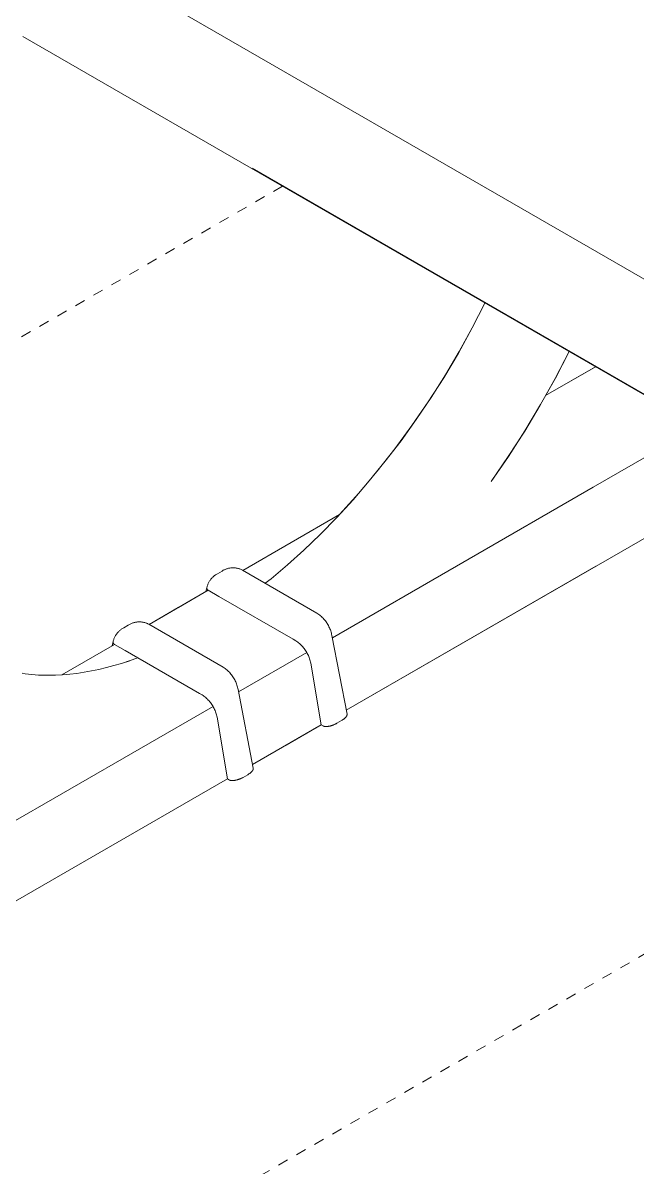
# Model space of a CAD drawing. Header units: inches. Extents: x -4 to 147, y -1 to 99.
# Drawn here: x 103.4 to 109.31, y 42.56 to 53.58 of the extents above; entities that cross this region are included whole.
import ezdxf

# ---------------------------------------------------------------- set-up
doc = ezdxf.new("R2010")
doc.units = ezdxf.units.IN
doc.linetypes.add('HIDDEN', pattern=[1.905, 1.27, -0.635])
doc.layers.add('ZANO_R', color=7, linetype='Continuous', lineweight=0)
doc.layers.add('ZANO_R_przerywana', color=250, linetype='HIDDEN', lineweight=0)

msp = doc.modelspace()

# ---------------------------------------------------------------- linework, layer by layer
at = {"layer": 'ZANO_R'}
for p, q in [((136.35424, 35.53518), (97.18881, 58.14736)), ((129.80608, 38.20019), (103.4013, 53.445)), ((111.99032, 48.49453), (105.60944, 52.17853)), ((107.72493, 50.63855), (107.84742, 50.87803)), ((107.72524, 50.63824), (107.85064, 50.88458)), ((107.59186, 50.39613), (107.72524, 50.63824)), ((107.59953, 50.41076), (107.72493, 50.63855)), ((107.45065, 50.15851), (107.59186, 50.39613)), ((107.46767, 50.1873), (107.59953, 50.41076)), ((108.65748, 50.41035), (108.52287, 50.15112)), ((108.66073, 50.41687), (108.52564, 50.15625)), ((108.43204, 49.9864), (108.91918, 50.26765)), ((108.43204, 49.9864), (108.91191, 50.26345)), ((107.30175, 49.92562), (107.45065, 50.15851)), ((107.33002, 49.96911), (107.46767, 50.1873)), ((108.52287, 50.15112), (108.38046, 49.89609)), ((108.52564, 50.15625), (108.38265, 49.89988)), ((107.14533, 49.69773), (107.30175, 49.92562)), ((107.18723, 49.75703), (107.33002, 49.96911)), ((108.38046, 49.89609), (108.23037, 49.64551)), ((108.38265, 49.89988), (108.2319, 49.64799)), ((106.98154, 49.47506), (107.14533, 49.69773)), ((107.04001, 49.55184), (107.18723, 49.75703)), ((108.88994, 49.10524), (109.91123, 49.69489)), ((108.23037, 49.64551), (108.07274, 49.3996)), ((108.2319, 49.64799), (108.07354, 49.40081)), ((106.81057, 49.25787), (106.98154, 49.47506)), ((106.88907, 49.35423), (107.04001, 49.55184)), ((108.07354, 49.40081), (107.90771, 49.15859)), ((108.07274, 49.3996), (107.90771, 49.15859)), ((106.51369, 46.95637), (110.57682, 49.30221)), ((106.63259, 49.04637), (106.81057, 49.25787)), ((106.73513, 49.16483), (106.88907, 49.35423)), ((106.57898, 48.98418), (106.73513, 49.16483)), ((106.37912, 47.65562), (108.88994, 49.10524)), ((106.4478, 48.8408), (106.63259, 49.04637)), ((106.4213, 48.81271), (106.57898, 48.98418)), ((105.51845, 48.30423), (106.4478, 48.8408)), ((105.51845, 48.30423), (106.4478, 48.8408)), ((106.26282, 48.65076), (106.4213, 48.81271)), ((106.10421, 48.49858), (106.26282, 48.65076)), ((105.94614, 48.35633), (106.10421, 48.49858)), ((105.25041, 48.2575), (105.25613, 48.26148)), ((105.25041, 48.2575), (105.25613, 48.26148)), ((105.25613, 48.26148), (105.26197, 48.26526)), ((105.25613, 48.26148), (105.26197, 48.26526)), ((105.26197, 48.26526), (105.26795, 48.26884)), ((105.26197, 48.26526), (105.26795, 48.26884)), ((105.26795, 48.26884), (105.27404, 48.27221)), ((105.26795, 48.26884), (105.27404, 48.27221)), ((105.27404, 48.27221), (105.31805, 48.29762)), ((105.27404, 48.27221), (105.31805, 48.29762)), ((105.31805, 48.29762), (105.32386, 48.3012)), ((105.31805, 48.29762), (105.32386, 48.3012)), ((105.32386, 48.3012), (105.32978, 48.30458)), ((105.32386, 48.3012), (105.32978, 48.30458)), ((105.32978, 48.30458), (105.33583, 48.30775)), ((105.32978, 48.30458), (105.33583, 48.30775)), ((105.33583, 48.30775), (105.34198, 48.31071)), ((105.33583, 48.30775), (105.34198, 48.31071)), ((105.34198, 48.31071), (105.34822, 48.31345)), ((105.34198, 48.31071), (105.34822, 48.31345)), ((105.34822, 48.31345), (105.35456, 48.31598)), ((105.34822, 48.31345), (105.35456, 48.31598)), ((105.35456, 48.31598), (105.36099, 48.31828)), ((105.35456, 48.31598), (105.36099, 48.31828)), ((105.36099, 48.31828), (105.36749, 48.32036)), ((105.36099, 48.31828), (105.36749, 48.32036)), ((105.36749, 48.32036), (105.37406, 48.32221)), ((105.36749, 48.32036), (105.37406, 48.32221)), ((105.37406, 48.32221), (105.38069, 48.32383)), ((105.37406, 48.32221), (105.38069, 48.32383)), ((105.38069, 48.32383), (105.38737, 48.32522)), ((105.38069, 48.32383), (105.38737, 48.32522)), ((105.38737, 48.32522), (105.39409, 48.32637)), ((105.38737, 48.32522), (105.39409, 48.32637)), ((105.39409, 48.32637), (105.40085, 48.3273)), ((105.39409, 48.32637), (105.40085, 48.3273)), ((105.40085, 48.3273), (105.40764, 48.32798)), ((105.40085, 48.3273), (105.40764, 48.32798)), ((105.40764, 48.32798), (105.41445, 48.32843)), ((105.40764, 48.32798), (105.41445, 48.32843)), ((105.41445, 48.32843), (105.42127, 48.32865)), ((105.41445, 48.32843), (105.42127, 48.32865)), ((105.42127, 48.32865), (105.4281, 48.32862)), ((105.42127, 48.32865), (105.4281, 48.32862)), ((105.4281, 48.32862), (105.43492, 48.32836)), ((105.4281, 48.32862), (105.43492, 48.32836)), ((105.43492, 48.32836), (105.44172, 48.32786)), ((105.43492, 48.32836), (105.44172, 48.32786)), ((105.44172, 48.32786), (105.44851, 48.32713)), ((105.44172, 48.32786), (105.44851, 48.32713)), ((105.44851, 48.32713), (105.45526, 48.32616)), ((105.44851, 48.32713), (105.45526, 48.32616)), ((105.45526, 48.32616), (105.46198, 48.32495)), ((105.45526, 48.32616), (105.46198, 48.32495)), ((105.46198, 48.32495), (105.46865, 48.32351)), ((105.46198, 48.32495), (105.46865, 48.32351)), ((105.46865, 48.32351), (105.47527, 48.32185)), ((105.46865, 48.32351), (105.47527, 48.32185)), ((105.47527, 48.32185), (105.48182, 48.31995)), ((105.47527, 48.32185), (105.48182, 48.31995)), ((105.48182, 48.31995), (105.48831, 48.31782)), ((105.48182, 48.31995), (105.48831, 48.31782)), ((105.48831, 48.31782), (105.49472, 48.31548)), ((105.48831, 48.31782), (105.49472, 48.31548)), ((105.49472, 48.31548), (105.50104, 48.31291)), ((105.49472, 48.31548), (105.50104, 48.31291)), ((105.50104, 48.31291), (105.50727, 48.31012)), ((105.50104, 48.31291), (105.50727, 48.31012)), ((105.50727, 48.31012), (105.51339, 48.30712)), ((105.50727, 48.31012), (105.51339, 48.30712)), ((105.51455, 48.30648), (106.23012, 47.89335)), ((105.51455, 48.30648), (106.23059, 47.89308)), ((105.78926, 48.22412), (105.94614, 48.35633)), ((106.51369, 46.95637), (108.91587, 48.34326)), ((105.17326, 48.14486), (105.17514, 48.15156)), ((105.17326, 48.14486), (105.17514, 48.15156)), ((105.17514, 48.15156), (105.17725, 48.1582)), ((105.17514, 48.15156), (105.17725, 48.1582)), ((105.17725, 48.1582), (105.17958, 48.16476)), ((105.17725, 48.1582), (105.17958, 48.16476)), ((105.17958, 48.16476), (105.18214, 48.17123)), ((105.17958, 48.16476), (105.18214, 48.17123)), ((105.18214, 48.17123), (105.18493, 48.17762)), ((105.18214, 48.17123), (105.18493, 48.17762)), ((105.18493, 48.17762), (105.18793, 48.1839)), ((105.18493, 48.17762), (105.18793, 48.1839)), ((105.18793, 48.1839), (105.19114, 48.19008)), ((105.18793, 48.1839), (105.19114, 48.19008)), ((105.19114, 48.19008), (105.19457, 48.19614)), ((105.19114, 48.19008), (105.19457, 48.19614)), ((105.19457, 48.19614), (105.1982, 48.20208)), ((105.19457, 48.19614), (105.1982, 48.20208)), ((105.1982, 48.20208), (105.20204, 48.20789)), ((105.1982, 48.20208), (105.20204, 48.20789)), ((105.20204, 48.20789), (105.20607, 48.21357)), ((105.20204, 48.20789), (105.20607, 48.21357)), ((105.20607, 48.21357), (105.2103, 48.2191)), ((105.20607, 48.21357), (105.2103, 48.2191)), ((105.2103, 48.2191), (105.21471, 48.22449)), ((105.2103, 48.2191), (105.21471, 48.22449)), ((105.21471, 48.22449), (105.21931, 48.22972)), ((105.21471, 48.22449), (105.21931, 48.22972)), ((105.21931, 48.22972), (105.22408, 48.23478)), ((105.21931, 48.22972), (105.22408, 48.23478)), ((105.22408, 48.23478), (105.22903, 48.23969)), ((105.22408, 48.23478), (105.22903, 48.23969)), ((105.22903, 48.23969), (105.23414, 48.24441)), ((105.22903, 48.23969), (105.23414, 48.24441)), ((105.23414, 48.24441), (105.23941, 48.24896)), ((105.23414, 48.24441), (105.23941, 48.24896)), ((105.23941, 48.24896), (105.24484, 48.25333)), ((105.23941, 48.24896), (105.24484, 48.25333)), ((105.24484, 48.25333), (105.25041, 48.2575)), ((105.24484, 48.25333), (105.25041, 48.2575)), ((105.73411, 48.17972), (105.78926, 48.22412)), ((104.61632, 47.78339), (105.18543, 48.11197)), ((104.89827, 47.94617), (105.18543, 48.11197)), ((104.89827, 47.94617), (105.18543, 48.11197)), ((105.16172, 48.09828), (105.17184, 48.13918)), ((105.16172, 48.09828), (105.17184, 48.13918)), ((105.17113, 48.13411), (105.17111, 48.13331)), ((105.17113, 48.13411), (105.17111, 48.13331)), ((105.17111, 48.13331), (105.17113, 48.13251)), ((105.17111, 48.13331), (105.17113, 48.13251)), ((105.17117, 48.13492), (105.17113, 48.13411)), ((105.17117, 48.13492), (105.17113, 48.13411)), ((105.17113, 48.13251), (105.17117, 48.13171)), ((105.17113, 48.13251), (105.17117, 48.13171)), ((105.17124, 48.13571), (105.17117, 48.13492)), ((105.17124, 48.13571), (105.17117, 48.13492)), ((105.17117, 48.13171), (105.17124, 48.13091)), ((105.17117, 48.13171), (105.17124, 48.13091)), ((105.17133, 48.13651), (105.17124, 48.13571)), ((105.17133, 48.13651), (105.17124, 48.13571)), ((105.17124, 48.13091), (105.17133, 48.13012)), ((105.17124, 48.13091), (105.17133, 48.13012)), ((105.17146, 48.1373), (105.17133, 48.13651)), ((105.17146, 48.1373), (105.17133, 48.13651)), ((105.17133, 48.13012), (105.17146, 48.12932)), ((105.17133, 48.13012), (105.17146, 48.12932)), ((105.17161, 48.13809), (105.17146, 48.1373)), ((105.17161, 48.13809), (105.17146, 48.1373)), ((105.17146, 48.12932), (105.17161, 48.12854)), ((105.17146, 48.12932), (105.17161, 48.12854)), ((105.17161, 48.13809), (105.17326, 48.14486)), ((105.17161, 48.13809), (105.17326, 48.14486)), ((105.17161, 48.12854), (105.17179, 48.12776)), ((105.17161, 48.12854), (105.17179, 48.12776)), ((105.17185, 48.13918), (105.1717, 48.13852)), ((105.17179, 48.12776), (105.172, 48.12698)), ((105.17179, 48.12776), (105.172, 48.12698)), ((105.172, 48.12698), (105.17223, 48.12621)), ((105.172, 48.12698), (105.17223, 48.12621)), ((105.17223, 48.12621), (105.17249, 48.12545)), ((105.17223, 48.12621), (105.17249, 48.12545)), ((105.17249, 48.12545), (105.17278, 48.12471)), ((105.17249, 48.12545), (105.17278, 48.12471)), ((105.17278, 48.12471), (105.17309, 48.12397)), ((105.17278, 48.12471), (105.17309, 48.12397)), ((105.17309, 48.12397), (105.17343, 48.12324)), ((105.17309, 48.12397), (105.17343, 48.12324)), ((105.17343, 48.12324), (105.17379, 48.12252)), ((105.17343, 48.12324), (105.17379, 48.12252)), ((105.17379, 48.12252), (105.17418, 48.12182)), ((105.17379, 48.12252), (105.17418, 48.12182)), ((105.17418, 48.12182), (105.17459, 48.12113)), ((105.17418, 48.12182), (105.17459, 48.12113)), ((105.17459, 48.12113), (105.17502, 48.12046)), ((105.17459, 48.12113), (105.17502, 48.12046)), ((105.17502, 48.12046), (105.17548, 48.1198)), ((105.17502, 48.12046), (105.17548, 48.1198)), ((105.17548, 48.1198), (105.17596, 48.11916)), ((105.17548, 48.1198), (105.17596, 48.11916)), ((105.17596, 48.11916), (105.17646, 48.11854)), ((105.17596, 48.11916), (105.17646, 48.11854)), ((105.17646, 48.11854), (105.17699, 48.11793)), ((105.17646, 48.11854), (105.17699, 48.11793)), ((105.17699, 48.11793), (105.17753, 48.11734)), ((105.17699, 48.11793), (105.17753, 48.11734)), ((105.17753, 48.11734), (105.1781, 48.11677)), ((105.17753, 48.11734), (105.1781, 48.11677)), ((105.1781, 48.11677), (105.17868, 48.11622)), ((105.1781, 48.11677), (105.17868, 48.11622)), ((105.17868, 48.11622), (105.17928, 48.11569)), ((105.17868, 48.11622), (105.17928, 48.11569)), ((105.17928, 48.11569), (105.17991, 48.11519)), ((105.17928, 48.11569), (105.17991, 48.11519)), ((105.17991, 48.11519), (105.18054, 48.1147)), ((105.17991, 48.11519), (105.18054, 48.1147)), ((105.18054, 48.1147), (105.1812, 48.11424)), ((105.18054, 48.1147), (105.1812, 48.11424)), ((105.1812, 48.11424), (105.18187, 48.1138)), ((105.1812, 48.11424), (105.18187, 48.1138)), ((105.18187, 48.1138), (105.18256, 48.11338)), ((105.18187, 48.1138), (105.18256, 48.11338)), ((105.18256, 48.11338), (105.18325, 48.11299)), ((105.18256, 48.11338), (105.18325, 48.11299)), ((105.18325, 48.11299), (105.18397, 48.11262)), ((105.18325, 48.11299), (105.18397, 48.11262)), ((105.18397, 48.11262), (105.18469, 48.11228)), ((105.18397, 48.11262), (105.18469, 48.11228)), ((105.18469, 48.11228), (105.18543, 48.11197)), ((105.18469, 48.11228), (105.18543, 48.11197)), ((105.18543, 48.11197), (105.28604, 48.05388)), ((105.28604, 48.05388), (106.00162, 47.64074)), ((104.61632, 47.78339), (104.8971, 47.9455)), ((104.61632, 47.78339), (104.8971, 47.9455)), ((106.23076, 47.89298), (106.23993, 47.88677)), ((106.23076, 47.89298), (106.23993, 47.88677)), ((106.23993, 47.88677), (106.2489, 47.88026)), ((106.23993, 47.88677), (106.2489, 47.88026)), ((106.2489, 47.88026), (106.25764, 47.87345)), ((106.2489, 47.88026), (106.25764, 47.87345)), ((106.25764, 47.87345), (106.26615, 47.86635)), ((106.25764, 47.87345), (106.26615, 47.86635)), ((106.26615, 47.86635), (106.27441, 47.85897)), ((106.26615, 47.86635), (106.27441, 47.85897)), ((106.27441, 47.85897), (106.28242, 47.85132)), ((106.27441, 47.85897), (106.28242, 47.85132)), ((106.28242, 47.85132), (106.29018, 47.8434)), ((106.28242, 47.85132), (106.29018, 47.8434)), ((106.29018, 47.8434), (106.29766, 47.83523)), ((106.29018, 47.8434), (106.29766, 47.83523)), ((106.29766, 47.83523), (106.30486, 47.82681)), ((106.29766, 47.83523), (106.30486, 47.82681)), ((106.30486, 47.82681), (106.31178, 47.81815)), ((106.30486, 47.82681), (106.31178, 47.81815)), ((104.31718, 47.70887), (104.32196, 47.71394)), ((104.31718, 47.70887), (104.32196, 47.71394)), ((104.32196, 47.71394), (104.3269, 47.71884)), ((104.32196, 47.71394), (104.3269, 47.71884)), ((104.3269, 47.71884), (104.33202, 47.72357)), ((104.3269, 47.71884), (104.33202, 47.72357)), ((104.33202, 47.72357), (104.33729, 47.72812)), ((104.33202, 47.72357), (104.33729, 47.72812)), ((104.33729, 47.72812), (104.34272, 47.73248)), ((104.33729, 47.72812), (104.34272, 47.73248)), ((104.34272, 47.73248), (104.34829, 47.73666)), ((104.34272, 47.73248), (104.34829, 47.73666)), ((104.34829, 47.73666), (104.354, 47.74064)), ((104.34829, 47.73666), (104.354, 47.74064)), ((104.354, 47.74064), (104.35985, 47.74442)), ((104.354, 47.74064), (104.35985, 47.74442)), ((104.35985, 47.74442), (104.36582, 47.748)), ((104.35985, 47.74442), (104.36582, 47.748)), ((104.36582, 47.748), (104.37192, 47.75137)), ((104.36582, 47.748), (104.37192, 47.75137)), ((104.37192, 47.75137), (104.41592, 47.77677)), ((104.37192, 47.75137), (104.41592, 47.77677)), ((104.41592, 47.77677), (104.42173, 47.78036)), ((104.41592, 47.77677), (104.42173, 47.78036)), ((104.42173, 47.78036), (104.42766, 47.78374)), ((104.42173, 47.78036), (104.42766, 47.78374)), ((104.42766, 47.78374), (104.4337, 47.78691)), ((104.42766, 47.78374), (104.4337, 47.78691)), ((104.4337, 47.78691), (104.43985, 47.78987)), ((104.4337, 47.78691), (104.43985, 47.78987)), ((104.43985, 47.78987), (104.4461, 47.79261)), ((104.43985, 47.78987), (104.4461, 47.79261)), ((104.4461, 47.79261), (104.45244, 47.79513)), ((104.4461, 47.79261), (104.45244, 47.79513)), ((104.45244, 47.79513), (104.45886, 47.79744)), ((104.45244, 47.79513), (104.45886, 47.79744)), ((104.45886, 47.79744), (104.46536, 47.79951)), ((104.45886, 47.79744), (104.46536, 47.79951)), ((104.46536, 47.79951), (104.47193, 47.80137)), ((104.46536, 47.79951), (104.47193, 47.80137)), ((104.47193, 47.80137), (104.47856, 47.80299)), ((104.47193, 47.80137), (104.47856, 47.80299)), ((104.47856, 47.80299), (104.48524, 47.80438)), ((104.47856, 47.80299), (104.48524, 47.80438)), ((104.48524, 47.80438), (104.49197, 47.80553)), ((104.48524, 47.80438), (104.49197, 47.80553)), ((104.49197, 47.80553), (104.49873, 47.80645)), ((104.49197, 47.80553), (104.49873, 47.80645)), ((104.49873, 47.80645), (104.50552, 47.80714)), ((104.49873, 47.80645), (104.50552, 47.80714)), ((104.50552, 47.80714), (104.51233, 47.80759)), ((104.50552, 47.80714), (104.51233, 47.80759)), ((104.51233, 47.80759), (104.51915, 47.8078)), ((104.51233, 47.80759), (104.51915, 47.8078)), ((104.51915, 47.8078), (104.52597, 47.80778)), ((104.51915, 47.8078), (104.52597, 47.80778)), ((104.52597, 47.80778), (104.53279, 47.80752)), ((104.52597, 47.80778), (104.53279, 47.80752)), ((104.53279, 47.80752), (104.5396, 47.80702)), ((104.53279, 47.80752), (104.5396, 47.80702)), ((104.5396, 47.80702), (104.54638, 47.80628)), ((104.5396, 47.80702), (104.54638, 47.80628)), ((104.54638, 47.80628), (104.55314, 47.80531)), ((104.54638, 47.80628), (104.55314, 47.80531)), ((104.55314, 47.80531), (104.55986, 47.80411)), ((104.55314, 47.80531), (104.55986, 47.80411)), ((104.55986, 47.80411), (104.56653, 47.80267)), ((104.55986, 47.80411), (104.56653, 47.80267)), ((104.56653, 47.80267), (104.57314, 47.801)), ((104.56653, 47.80267), (104.57314, 47.801)), ((104.57314, 47.801), (104.5797, 47.79911)), ((104.57314, 47.801), (104.5797, 47.79911)), ((104.5797, 47.79911), (104.58618, 47.79698)), ((104.5797, 47.79911), (104.58618, 47.79698)), ((104.58618, 47.79698), (104.59259, 47.79463)), ((104.58618, 47.79698), (104.59259, 47.79463)), ((104.59259, 47.79463), (104.59891, 47.79206)), ((104.59259, 47.79463), (104.59891, 47.79206)), ((104.59891, 47.79206), (104.60514, 47.78928)), ((104.59891, 47.79206), (104.60514, 47.78928)), ((104.60514, 47.78928), (104.61127, 47.78627)), ((104.60514, 47.78928), (104.61127, 47.78627)), ((104.61242, 47.78564), (105.328, 47.37251)), ((104.61242, 47.78564), (105.32846, 47.37224)), ((106.31178, 47.81815), (106.3184, 47.80927)), ((106.31178, 47.81815), (106.3184, 47.80927)), ((106.3184, 47.80927), (106.32472, 47.80017)), ((106.3184, 47.80927), (106.32472, 47.80017)), ((106.32472, 47.80017), (106.33073, 47.79086)), ((106.32472, 47.80017), (106.33073, 47.79086)), ((106.33073, 47.79086), (106.33643, 47.78136)), ((106.33073, 47.79086), (106.33643, 47.78136)), ((106.33643, 47.78136), (106.3418, 47.77167)), ((106.33643, 47.78136), (106.3418, 47.77167)), ((106.3418, 47.77167), (106.34685, 47.7618)), ((106.3418, 47.77167), (106.34685, 47.7618)), ((106.34685, 47.7618), (106.35156, 47.75178)), ((106.34685, 47.7618), (106.35156, 47.75178)), ((106.35156, 47.75178), (106.35594, 47.7416)), ((106.35156, 47.75178), (106.35594, 47.7416)), ((106.35594, 47.7416), (106.35997, 47.73127)), ((106.35594, 47.7416), (106.35997, 47.73127)), ((106.35997, 47.73127), (106.36365, 47.72082)), ((106.35997, 47.73127), (106.36365, 47.72082)), ((106.36365, 47.72082), (106.36698, 47.71025)), ((106.36365, 47.72082), (106.36698, 47.71025)), ((106.36698, 47.71025), (106.36995, 47.69958)), ((106.36698, 47.71025), (106.36995, 47.69958)), ((104.2596, 47.57744), (104.26972, 47.61834)), ((104.2596, 47.57744), (104.26972, 47.61834)), ((104.269, 47.61327), (104.26899, 47.61247)), ((104.269, 47.61327), (104.26899, 47.61247)), ((104.26899, 47.61247), (104.269, 47.61167)), ((104.26899, 47.61247), (104.269, 47.61167)), ((104.26904, 47.61407), (104.269, 47.61327)), ((104.26904, 47.61407), (104.269, 47.61327)), ((104.269, 47.61167), (104.26904, 47.61087)), ((104.269, 47.61167), (104.26904, 47.61087)), ((104.26911, 47.61487), (104.26904, 47.61407)), ((104.26911, 47.61487), (104.26904, 47.61407)), ((104.26904, 47.61087), (104.26911, 47.61007)), ((104.26904, 47.61087), (104.26911, 47.61007)), ((104.26921, 47.61567), (104.26911, 47.61487)), ((104.26921, 47.61567), (104.26911, 47.61487)), ((104.26911, 47.61007), (104.26921, 47.60927)), ((104.26911, 47.61007), (104.26921, 47.60927)), ((104.26934, 47.61646), (104.26921, 47.61567)), ((104.26934, 47.61646), (104.26921, 47.61567)), ((104.26921, 47.60927), (104.26933, 47.60848)), ((104.26921, 47.60927), (104.26933, 47.60848)), ((104.26933, 47.60848), (104.26949, 47.60769)), ((104.26933, 47.60848), (104.26949, 47.60769)), ((104.26949, 47.61725), (104.26934, 47.61646)), ((104.26949, 47.61725), (104.26934, 47.61646)), ((104.26949, 47.61725), (104.27113, 47.62401)), ((104.26949, 47.61725), (104.27113, 47.62401)), ((104.26949, 47.60769), (104.26967, 47.60691)), ((104.26949, 47.60769), (104.26967, 47.60691)), ((104.26972, 47.61834), (104.26957, 47.61768)), ((104.26967, 47.60691), (104.26987, 47.60614)), ((104.26967, 47.60691), (104.26987, 47.60614)), ((104.26987, 47.60614), (104.27011, 47.60537)), ((104.26987, 47.60614), (104.27011, 47.60537)), ((104.27011, 47.60537), (104.27037, 47.60461)), ((104.27011, 47.60537), (104.27037, 47.60461)), ((104.27037, 47.60461), (104.27065, 47.60386)), ((104.27037, 47.60461), (104.27065, 47.60386)), ((104.27065, 47.60386), (104.27096, 47.60313)), ((104.27065, 47.60386), (104.27096, 47.60313)), ((104.27096, 47.60313), (104.2713, 47.6024)), ((104.27096, 47.60313), (104.2713, 47.6024)), ((104.27113, 47.62401), (104.27301, 47.63072)), ((104.27113, 47.62401), (104.27301, 47.63072)), ((104.2713, 47.6024), (104.27166, 47.60168)), ((104.2713, 47.6024), (104.27166, 47.60168)), ((104.27166, 47.60168), (104.27205, 47.60098)), ((104.27166, 47.60168), (104.27205, 47.60098)), ((104.27205, 47.60098), (104.27246, 47.60029)), ((104.27205, 47.60098), (104.27246, 47.60029)), ((104.27246, 47.60029), (104.2729, 47.59962)), ((104.27246, 47.60029), (104.2729, 47.59962)), ((104.27301, 47.63072), (104.27512, 47.63735)), ((104.27301, 47.63072), (104.27512, 47.63735)), ((104.27512, 47.63735), (104.27746, 47.64391)), ((104.27512, 47.63735), (104.27746, 47.64391)), ((104.27746, 47.64391), (104.28002, 47.65039)), ((104.27746, 47.64391), (104.28002, 47.65039)), ((104.28002, 47.65039), (104.2828, 47.65677)), ((104.28002, 47.65039), (104.2828, 47.65677)), ((104.2828, 47.65677), (104.2858, 47.66306)), ((104.2828, 47.65677), (104.2858, 47.66306)), ((104.2858, 47.66306), (104.28902, 47.66923)), ((104.2858, 47.66306), (104.28902, 47.66923)), ((104.28902, 47.66923), (104.29244, 47.6753)), ((104.28902, 47.66923), (104.29244, 47.6753)), ((104.29244, 47.6753), (104.29608, 47.68124)), ((104.29244, 47.6753), (104.29608, 47.68124)), ((104.29608, 47.68124), (104.29991, 47.68705)), ((104.29608, 47.68124), (104.29991, 47.68705)), ((104.29991, 47.68705), (104.30394, 47.69273)), ((104.29991, 47.68705), (104.30394, 47.69273)), ((104.30394, 47.69273), (104.30817, 47.69826)), ((104.30394, 47.69273), (104.30817, 47.69826)), ((104.30817, 47.69826), (104.31259, 47.70364)), ((104.30817, 47.69826), (104.31259, 47.70364)), ((104.31259, 47.70364), (104.31718, 47.70887)), ((104.31259, 47.70364), (104.31718, 47.70887)), ((106.00162, 47.64074), (106.02745, 47.62582)), ((106.02745, 47.62582), (106.03663, 47.61961)), ((106.03663, 47.61961), (106.0456, 47.6131)), ((106.0456, 47.6131), (106.05434, 47.60629)), ((106.05434, 47.60629), (106.06285, 47.59919)), ((106.36995, 47.69958), (106.37257, 47.68881)), ((106.36995, 47.69958), (106.37257, 47.68881)), ((106.37257, 47.68881), (106.37482, 47.67796)), ((106.37257, 47.68881), (106.37482, 47.67796)), ((106.37485, 47.67779), (106.52066, 46.92016)), ((106.37493, 47.67738), (106.52066, 46.92016)), ((103.77447, 47.29735), (104.2833, 47.59112)), ((103.77447, 47.29735), (104.2833, 47.59112)), ((103.77447, 47.29735), (104.2833, 47.59112)), ((104.2729, 47.59962), (104.27336, 47.59896)), ((104.2729, 47.59962), (104.27336, 47.59896)), ((104.27336, 47.59896), (104.27384, 47.59832)), ((104.27336, 47.59896), (104.27384, 47.59832)), ((104.27384, 47.59832), (104.27434, 47.59769)), ((104.27384, 47.59832), (104.27434, 47.59769)), ((104.27434, 47.59769), (104.27486, 47.59709)), ((104.27434, 47.59769), (104.27486, 47.59709)), ((104.27486, 47.59709), (104.27541, 47.5965)), ((104.27486, 47.59709), (104.27541, 47.5965)), ((104.27541, 47.5965), (104.27597, 47.59593)), ((104.27541, 47.5965), (104.27597, 47.59593)), ((104.27597, 47.59593), (104.27656, 47.59538)), ((104.27597, 47.59593), (104.27656, 47.59538)), ((104.27656, 47.59538), (104.27716, 47.59485)), ((104.27656, 47.59538), (104.27716, 47.59485)), ((104.27716, 47.59485), (104.27778, 47.59435)), ((104.27716, 47.59485), (104.27778, 47.59435)), ((104.27778, 47.59435), (104.27842, 47.59386)), ((104.27778, 47.59435), (104.27842, 47.59386)), ((104.27842, 47.59386), (104.27907, 47.5934)), ((104.27842, 47.59386), (104.27907, 47.5934)), ((104.27907, 47.5934), (104.27975, 47.59296)), ((104.27907, 47.5934), (104.27975, 47.59296)), ((104.27975, 47.59296), (104.28043, 47.59254)), ((104.27975, 47.59296), (104.28043, 47.59254)), ((104.28043, 47.59254), (104.28113, 47.59215)), ((104.28043, 47.59254), (104.28113, 47.59215)), ((104.28113, 47.59215), (104.28184, 47.59178)), ((104.28113, 47.59215), (104.28184, 47.59178)), ((104.28184, 47.59178), (104.28257, 47.59144)), ((104.28184, 47.59178), (104.28257, 47.59144)), ((104.28257, 47.59144), (104.2833, 47.59112)), ((104.28257, 47.59144), (104.2833, 47.59112)), ((104.2833, 47.59112), (104.38392, 47.53304)), ((104.38392, 47.53304), (105.09949, 47.1199)), ((105.47699, 47.13478), (106.13327, 47.51368)), ((106.06285, 47.59919), (106.07111, 47.59181)), ((106.07111, 47.59181), (106.07912, 47.58416)), ((106.07912, 47.58416), (106.08687, 47.57624)), ((106.08687, 47.57624), (106.09436, 47.56807)), ((106.09436, 47.56807), (106.10156, 47.55965)), ((106.10156, 47.55965), (106.10848, 47.55099)), ((106.10848, 47.55099), (106.1151, 47.54211)), ((106.1151, 47.54211), (106.12142, 47.53301)), ((106.12142, 47.53301), (106.12743, 47.5237)), ((106.12743, 47.5237), (106.13313, 47.5142)), ((106.13313, 47.5142), (106.1385, 47.50451)), ((106.1385, 47.50451), (106.14355, 47.49465)), ((106.14355, 47.49465), (106.14826, 47.48462)), ((104.20601, 47.36745), (104.27799, 47.38685)), ((104.20601, 47.36745), (104.27799, 47.38685)), ((104.27799, 47.38685), (104.35119, 47.40868)), ((104.27799, 47.38685), (104.35119, 47.40868)), ((104.35119, 47.40868), (104.42892, 47.4341)), ((104.35119, 47.40868), (104.42381, 47.43236)), ((104.42381, 47.43236), (104.50705, 47.46194)), ((106.14826, 47.48462), (106.15264, 47.47444)), ((106.15264, 47.47444), (106.15667, 47.46412)), ((106.15667, 47.46412), (106.16035, 47.45366)), ((106.16035, 47.45366), (106.16368, 47.4431)), ((106.16368, 47.4431), (106.16665, 47.43242)), ((106.16665, 47.43242), (106.16926, 47.42165)), ((106.16926, 47.42165), (106.17151, 47.41081)), ((106.17151, 47.41081), (106.27208, 46.81687)), ((106.17151, 47.41081), (106.17151, 47.41081)), ((103.39388, 47.31266), (103.42463, 47.30823)), ((103.39388, 47.31266), (103.42463, 47.30823)), ((103.42463, 47.30823), (103.45545, 47.30441)), ((103.42463, 47.30823), (103.45545, 47.30441)), ((103.45545, 47.30441), (103.48729, 47.30109)), ((103.45545, 47.30441), (103.48729, 47.30109)), ((103.48729, 47.30109), (103.51919, 47.29838)), ((103.48729, 47.30109), (103.51919, 47.29838)), ((103.51919, 47.29838), (103.55114, 47.29626)), ((103.51919, 47.29838), (103.55114, 47.29626)), ((103.55114, 47.29626), (103.58311, 47.29475)), ((103.55114, 47.29626), (103.58311, 47.29475)), ((103.58311, 47.29475), (103.61614, 47.2938)), ((103.58311, 47.29475), (103.61614, 47.2938)), ((103.61614, 47.2938), (103.64919, 47.29344)), ((103.61614, 47.2938), (103.64919, 47.29344)), ((103.64919, 47.29344), (103.68224, 47.29367)), ((103.64919, 47.29344), (103.68224, 47.29367)), ((103.68224, 47.29367), (103.71528, 47.29449)), ((103.68224, 47.29367), (103.71528, 47.29449)), ((103.71528, 47.29449), (103.78346, 47.29794)), ((103.71528, 47.29449), (103.78346, 47.29794)), ((103.78346, 47.29794), (103.85149, 47.30366)), ((103.78346, 47.29794), (103.85149, 47.30366)), ((103.85149, 47.30366), (103.92145, 47.31185)), ((103.85149, 47.30366), (103.92145, 47.31185)), ((103.92145, 47.31185), (103.99111, 47.32222)), ((103.92145, 47.31185), (103.99111, 47.32222)), ((103.99111, 47.32222), (104.06252, 47.33508)), ((103.99111, 47.32222), (104.06252, 47.33508)), ((104.06252, 47.33508), (104.13352, 47.35003)), ((104.06252, 47.33508), (104.13352, 47.35003)), ((104.13352, 47.35003), (104.20601, 47.36745)), ((104.13352, 47.35003), (104.20601, 47.36745)), ((105.32863, 47.37214), (105.33781, 47.36593)), ((105.32863, 47.37214), (105.33781, 47.36593)), ((105.33781, 47.36593), (105.34677, 47.35942)), ((105.33781, 47.36593), (105.34677, 47.35942)), ((105.34677, 47.35942), (105.35551, 47.35261)), ((105.34677, 47.35942), (105.35551, 47.35261)), ((105.35551, 47.35261), (105.36402, 47.34551)), ((105.35551, 47.35261), (105.36402, 47.34551)), ((105.36402, 47.34551), (105.37229, 47.33813)), ((105.36402, 47.34551), (105.37229, 47.33813)), ((105.37229, 47.33813), (105.3803, 47.33048)), ((105.37229, 47.33813), (105.3803, 47.33048)), ((105.3803, 47.33048), (105.38805, 47.32256)), ((105.3803, 47.33048), (105.38805, 47.32256)), ((105.38805, 47.32256), (105.39553, 47.31439)), ((105.38805, 47.32256), (105.39553, 47.31439)), ((105.39553, 47.31439), (105.40274, 47.30597)), ((105.39553, 47.31439), (105.40274, 47.30597)), ((105.40274, 47.30597), (105.40965, 47.29731)), ((105.40274, 47.30597), (105.40965, 47.29731)), ((105.40965, 47.29731), (105.41628, 47.28843)), ((105.40965, 47.29731), (105.41628, 47.28843)), ((105.41628, 47.28843), (105.4226, 47.27933)), ((105.41628, 47.28843), (105.4226, 47.27933)), ((105.4226, 47.27933), (105.42861, 47.27002)), ((105.4226, 47.27933), (105.42861, 47.27002)), ((105.42861, 47.27002), (105.43431, 47.26052)), ((105.42861, 47.27002), (105.43431, 47.26052)), ((105.43431, 47.26052), (105.43968, 47.25083)), ((105.43431, 47.26052), (105.43968, 47.25083)), ((105.43968, 47.25083), (105.44473, 47.24096)), ((105.43968, 47.25083), (105.44473, 47.24096)), ((105.44473, 47.24096), (105.44944, 47.23093)), ((105.44473, 47.24096), (105.44944, 47.23093)), ((105.44944, 47.23093), (105.45381, 47.22075)), ((105.44944, 47.23093), (105.45381, 47.22075)), ((105.45381, 47.22075), (105.45784, 47.21043)), ((105.45381, 47.22075), (105.45784, 47.21043)), ((105.45784, 47.21043), (105.46153, 47.19998)), ((105.45784, 47.21043), (105.46153, 47.19998)), ((105.46153, 47.19998), (105.46486, 47.18941)), ((105.46153, 47.19998), (105.46486, 47.18941)), ((105.46486, 47.18941), (105.46783, 47.17874)), ((105.46486, 47.18941), (105.46783, 47.17874)), ((105.46783, 47.17874), (105.47044, 47.16797)), ((105.46783, 47.17874), (105.47044, 47.16797)), ((105.47044, 47.16797), (105.47269, 47.15712)), ((105.47044, 47.16797), (105.47269, 47.15712)), ((105.09949, 47.1199), (105.12533, 47.10498)), ((105.12533, 47.10498), (105.13451, 47.09877)), ((105.13451, 47.09877), (105.14347, 47.09226)), ((105.14347, 47.09226), (105.15221, 47.08545)), ((105.15221, 47.08545), (105.16072, 47.07835)), ((105.16072, 47.07835), (105.16899, 47.07097)), ((105.16899, 47.07097), (105.177, 47.06332)), ((105.177, 47.06332), (105.18475, 47.0554)), ((105.18475, 47.0554), (105.19223, 47.04723)), ((105.47273, 47.15695), (105.61853, 46.39931)), ((105.47281, 47.15653), (105.61853, 46.39931)), ((105.23115, 46.99284), (100.59252, 44.31473)), ((105.19223, 47.04723), (105.19943, 47.03881)), ((105.19943, 47.03881), (105.20635, 47.03015)), ((105.20635, 47.03015), (105.21297, 47.02127)), ((105.21297, 47.02127), (105.2193, 47.01217)), ((105.2193, 47.01217), (105.22531, 47.00286)), ((105.22531, 47.00286), (105.231, 46.99336)), ((105.231, 46.99336), (105.23638, 46.98367)), ((105.23638, 46.98367), (105.24143, 46.9738)), ((105.24143, 46.9738), (105.24614, 46.96378)), ((105.24614, 46.96378), (105.25051, 46.9536)), ((105.25051, 46.9536), (105.25454, 46.94327)), ((105.25454, 46.94327), (105.25822, 46.93282)), ((105.25822, 46.93282), (105.26155, 46.92225)), ((105.26155, 46.92225), (105.26453, 46.91158)), ((105.26453, 46.91158), (105.26714, 46.90081)), ((105.26714, 46.90081), (105.26939, 46.88996)), ((105.26939, 46.88996), (105.26939, 46.88996)), ((105.26939, 46.88996), (105.36996, 46.29603)), ((106.41863, 46.82936), (106.41451, 46.82714)), ((106.41863, 46.82936), (106.41451, 46.82714)), ((106.4226, 46.8316), (106.41863, 46.82936)), ((106.4226, 46.8316), (106.41863, 46.82936)), ((106.4666, 46.85701), (106.4226, 46.8316)), ((106.4666, 46.85701), (106.4226, 46.8316)), ((106.4724, 46.86046), (106.4666, 46.85701)), ((106.4724, 46.86046), (106.4666, 46.85701)), ((106.47811, 46.86411), (106.4724, 46.86046)), ((106.47811, 46.86411), (106.4724, 46.86046)), ((106.48368, 46.86794), (106.47811, 46.86411)), ((106.48368, 46.86794), (106.47811, 46.86411)), ((106.4864, 46.86991), (106.48368, 46.86794)), ((106.4864, 46.86991), (106.48368, 46.86794)), ((106.48906, 46.87192), (106.4864, 46.86991)), ((106.48906, 46.87192), (106.4864, 46.86991)), ((106.49166, 46.87396), (106.48906, 46.87192)), ((106.49166, 46.87396), (106.48906, 46.87192)), ((106.49419, 46.87603), (106.49166, 46.87396)), ((106.49419, 46.87603), (106.49166, 46.87396)), ((106.49664, 46.87813), (106.49419, 46.87603)), ((106.49664, 46.87813), (106.49419, 46.87603)), ((106.49901, 46.88025), (106.49664, 46.87813)), ((106.49901, 46.88025), (106.49664, 46.87813)), ((106.50129, 46.88238), (106.49901, 46.88025)), ((106.50129, 46.88238), (106.49901, 46.88025)), ((106.50346, 46.88453), (106.50129, 46.88238)), ((106.50346, 46.88453), (106.50129, 46.88238)), ((106.50554, 46.88669), (106.50346, 46.88453)), ((106.50554, 46.88669), (106.50346, 46.88453)), ((106.5075, 46.88885), (106.50554, 46.88669)), ((106.5075, 46.88885), (106.50554, 46.88669)), ((106.50935, 46.89101), (106.5075, 46.88885)), ((106.50935, 46.89101), (106.5075, 46.88885)), ((106.51107, 46.89317), (106.50935, 46.89101)), ((106.51107, 46.89317), (106.50935, 46.89101)), ((106.51188, 46.89424), (106.51107, 46.89317)), ((106.51188, 46.89424), (106.51107, 46.89317)), ((106.51267, 46.89531), (106.51188, 46.89424)), ((106.51267, 46.89531), (106.51188, 46.89424)), ((106.51341, 46.89638), (106.51267, 46.89531)), ((106.51341, 46.89638), (106.51267, 46.89531)), ((106.51413, 46.89744), (106.51341, 46.89638)), ((106.51413, 46.89744), (106.51341, 46.89638)), ((106.51481, 46.8985), (106.51413, 46.89744)), ((106.51481, 46.8985), (106.51413, 46.89744)), ((106.51546, 46.89955), (106.51481, 46.8985)), ((106.51546, 46.89955), (106.51481, 46.8985)), ((106.51607, 46.90059), (106.51546, 46.89955)), ((106.51607, 46.90059), (106.51546, 46.89955)), ((106.51665, 46.90163), (106.51607, 46.90059)), ((106.51665, 46.90163), (106.51607, 46.90059)), ((106.51719, 46.90266), (106.51665, 46.90163)), ((106.51719, 46.90266), (106.51665, 46.90163)), ((106.5177, 46.90369), (106.51719, 46.90266)), ((106.5177, 46.90369), (106.51719, 46.90266)), ((106.51817, 46.9047), (106.5177, 46.90369)), ((106.51817, 46.9047), (106.5177, 46.90369)), ((106.5186, 46.9057), (106.51817, 46.9047)), ((106.5186, 46.9057), (106.51817, 46.9047)), ((106.519, 46.9067), (106.5186, 46.9057)), ((106.519, 46.9067), (106.5186, 46.9057)), ((106.51936, 46.90769), (106.519, 46.9067)), ((106.51936, 46.90769), (106.519, 46.9067)), ((106.51969, 46.90866), (106.51936, 46.90769)), ((106.51969, 46.90866), (106.51936, 46.90769)), ((106.51998, 46.90962), (106.51969, 46.90866)), ((106.51998, 46.90962), (106.51969, 46.90866)), ((106.52023, 46.91058), (106.51998, 46.90962)), ((106.52023, 46.91058), (106.51998, 46.90962)), ((106.52045, 46.91152), (106.52023, 46.91058)), ((106.52045, 46.91152), (106.52023, 46.91058)), ((106.52054, 46.91198), (106.52045, 46.91152)), ((106.52054, 46.91198), (106.52045, 46.91152)), ((106.52063, 46.91244), (106.52054, 46.91198)), ((106.52063, 46.91244), (106.52054, 46.91198)), ((106.52071, 46.9129), (106.52063, 46.91244)), ((106.52071, 46.9129), (106.52063, 46.91244)), ((106.52066, 46.92016), (106.52073, 46.91976)), ((106.52066, 46.92016), (106.52073, 46.91976)), ((106.52077, 46.91336), (106.52071, 46.9129)), ((106.52077, 46.91336), (106.52071, 46.9129)), ((106.52073, 46.91976), (106.52079, 46.91936)), ((106.52073, 46.91976), (106.52079, 46.91936)), ((106.52083, 46.91381), (106.52077, 46.91336)), ((106.52083, 46.91381), (106.52077, 46.91336)), ((106.52079, 46.91936), (106.52085, 46.91895)), ((106.52079, 46.91936), (106.52085, 46.91895)), ((106.52088, 46.91426), (106.52083, 46.91381)), ((106.52088, 46.91426), (106.52083, 46.91381)), ((106.52085, 46.91895), (106.52089, 46.91855)), ((106.52085, 46.91895), (106.52089, 46.91855)), ((106.52092, 46.9147), (106.52088, 46.91426)), ((106.52092, 46.9147), (106.52088, 46.91426)), ((106.52089, 46.91855), (106.52093, 46.91813)), ((106.52089, 46.91855), (106.52093, 46.91813)), ((106.52095, 46.91514), (106.52092, 46.9147)), ((106.52095, 46.91514), (106.52092, 46.9147)), ((106.52093, 46.91813), (106.52096, 46.91772)), ((106.52093, 46.91813), (106.52096, 46.91772)), ((106.52098, 46.91558), (106.52095, 46.91514)), ((106.52098, 46.91558), (106.52095, 46.91514)), ((106.52096, 46.91772), (106.52098, 46.9173)), ((106.52096, 46.91772), (106.52098, 46.9173)), ((106.52098, 46.9173), (106.52099, 46.91688)), ((106.52098, 46.9173), (106.52099, 46.91688)), ((106.52099, 46.91602), (106.52098, 46.91558)), ((106.52099, 46.91602), (106.52098, 46.91558)), ((106.52099, 46.91688), (106.521, 46.91645)), ((106.52099, 46.91688), (106.521, 46.91645)), ((106.521, 46.91645), (106.52099, 46.91602)), ((106.521, 46.91645), (106.52099, 46.91602)), ((106.27208, 46.81687), (105.61156, 46.43552)), ((105.93414, 46.62176), (106.27208, 46.81687)), ((105.93414, 46.62176), (106.27208, 46.81687)), ((106.29058, 46.80619), (106.27208, 46.81687)), ((106.29058, 46.80619), (106.27208, 46.81687)), ((106.29107, 46.80592), (106.29058, 46.80619)), ((106.29107, 46.80592), (106.29058, 46.80619)), ((106.29158, 46.80564), (106.29107, 46.80592)), ((106.29158, 46.80564), (106.29107, 46.80592)), ((106.2921, 46.80537), (106.29158, 46.80564)), ((106.2921, 46.80537), (106.29158, 46.80564)), ((106.29263, 46.80511), (106.2921, 46.80537)), ((106.29263, 46.80511), (106.2921, 46.80537)), ((106.29318, 46.80485), (106.29263, 46.80511)), ((106.29318, 46.80485), (106.29263, 46.80511)), ((106.29374, 46.8046), (106.29318, 46.80485)), ((106.29374, 46.8046), (106.29318, 46.80485)), ((106.29489, 46.80412), (106.29374, 46.8046)), ((106.29489, 46.80412), (106.29374, 46.8046)), ((106.2961, 46.80365), (106.29489, 46.80412)), ((106.2961, 46.80365), (106.29489, 46.80412)), ((106.29737, 46.80322), (106.2961, 46.80365)), ((106.29737, 46.80322), (106.2961, 46.80365)), ((106.29869, 46.8028), (106.29737, 46.80322)), ((106.29869, 46.8028), (106.29737, 46.80322)), ((106.30006, 46.80242), (106.29869, 46.8028)), ((106.30006, 46.80242), (106.29869, 46.8028)), ((106.30149, 46.80206), (106.30006, 46.80242)), ((106.30149, 46.80206), (106.30006, 46.80242)), ((106.30297, 46.80173), (106.30149, 46.80206)), ((106.30297, 46.80173), (106.30149, 46.80206)), ((106.3045, 46.80143), (106.30297, 46.80173)), ((106.3045, 46.80143), (106.30297, 46.80173)), ((106.30609, 46.80116), (106.3045, 46.80143)), ((106.30609, 46.80116), (106.3045, 46.80143)), ((106.30773, 46.80093), (106.30609, 46.80116)), ((106.30773, 46.80093), (106.30609, 46.80116)), ((106.30942, 46.80072), (106.30773, 46.80093)), ((106.30942, 46.80072), (106.30773, 46.80093)), ((106.31117, 46.80055), (106.30942, 46.80072)), ((106.31117, 46.80055), (106.30942, 46.80072)), ((106.31296, 46.80041), (106.31117, 46.80055)), ((106.31296, 46.80041), (106.31117, 46.80055)), ((106.3148, 46.8003), (106.31296, 46.80041)), ((106.3148, 46.8003), (106.31296, 46.80041)), ((106.3167, 46.80023), (106.3148, 46.8003)), ((106.3167, 46.80023), (106.3148, 46.8003)), ((106.31864, 46.8002), (106.3167, 46.80023)), ((106.31864, 46.8002), (106.3167, 46.80023)), ((106.32063, 46.8002), (106.31864, 46.8002)), ((106.32063, 46.8002), (106.31864, 46.8002)), ((106.32473, 46.80031), (106.32063, 46.8002)), ((106.32473, 46.80031), (106.32063, 46.8002)), ((106.32901, 46.80057), (106.32473, 46.80031)), ((106.32901, 46.80057), (106.32473, 46.80031)), ((106.33344, 46.80098), (106.32901, 46.80057)), ((106.33344, 46.80098), (106.32901, 46.80057)), ((106.338, 46.80154), (106.33344, 46.80098)), ((106.338, 46.80154), (106.33344, 46.80098)), ((106.34269, 46.80225), (106.338, 46.80154)), ((106.34269, 46.80225), (106.338, 46.80154)), ((106.34748, 46.80311), (106.34269, 46.80225)), ((106.34748, 46.80311), (106.34269, 46.80225)), ((106.35235, 46.80411), (106.34748, 46.80311)), ((106.35235, 46.80411), (106.34748, 46.80311)), ((106.35728, 46.80525), (106.35235, 46.80411)), ((106.35728, 46.80525), (106.35235, 46.80411)), ((106.36226, 46.80653), (106.35728, 46.80525)), ((106.36226, 46.80653), (106.35728, 46.80525)), ((106.36727, 46.80794), (106.36226, 46.80653)), ((106.36727, 46.80794), (106.36226, 46.80653)), ((106.37227, 46.80946), (106.36727, 46.80794)), ((106.37227, 46.80946), (106.36727, 46.80794)), ((106.37726, 46.8111), (106.37227, 46.80946)), ((106.37726, 46.8111), (106.37227, 46.80946)), ((106.38221, 46.81284), (106.37726, 46.8111)), ((106.38221, 46.81284), (106.37726, 46.8111)), ((106.38711, 46.81468), (106.38221, 46.81284)), ((106.38711, 46.81468), (106.38221, 46.81284)), ((106.39194, 46.8166), (106.38711, 46.81468)), ((106.39194, 46.8166), (106.38711, 46.81468)), ((106.39668, 46.8186), (106.39194, 46.8166)), ((106.39668, 46.8186), (106.39194, 46.8166)), ((106.40132, 46.82066), (106.39668, 46.8186)), ((106.40132, 46.82066), (106.39668, 46.8186)), ((106.40585, 46.82278), (106.40132, 46.82066)), ((106.40585, 46.82278), (106.40132, 46.82066)), ((106.41025, 46.82494), (106.40585, 46.82278)), ((106.41025, 46.82494), (106.40585, 46.82278)), ((106.41451, 46.82714), (106.41025, 46.82494)), ((106.41451, 46.82714), (106.41025, 46.82494)), ((105.93414, 46.62176), (105.61156, 46.43552)), ((105.93414, 46.62176), (105.61156, 46.43552)), ((105.61785, 46.38878), (105.61756, 46.38782)), ((105.61785, 46.38878), (105.61756, 46.38782)), ((105.61811, 46.38973), (105.61785, 46.38878)), ((105.61811, 46.38973), (105.61785, 46.38878)), ((105.61832, 46.39067), (105.61811, 46.38973)), ((105.61832, 46.39067), (105.61811, 46.38973)), ((105.61842, 46.39114), (105.61832, 46.39067)), ((105.61842, 46.39114), (105.61832, 46.39067)), ((105.6185, 46.3916), (105.61842, 46.39114)), ((105.6185, 46.3916), (105.61842, 46.39114)), ((105.61858, 46.39206), (105.6185, 46.3916)), ((105.61858, 46.39206), (105.6185, 46.3916)), ((105.61853, 46.39931), (105.6186, 46.39892)), ((105.61853, 46.39931), (105.6186, 46.39892)), ((105.61865, 46.39252), (105.61858, 46.39206)), ((105.61865, 46.39252), (105.61858, 46.39206)), ((105.6186, 46.39892), (105.61867, 46.39852)), ((105.6186, 46.39892), (105.61867, 46.39852)), ((105.61871, 46.39297), (105.61865, 46.39252)), ((105.61871, 46.39297), (105.61865, 46.39252)), ((105.61867, 46.39852), (105.61872, 46.39811)), ((105.61867, 46.39852), (105.61872, 46.39811)), ((105.61876, 46.39342), (105.61871, 46.39297)), ((105.61876, 46.39342), (105.61871, 46.39297)), ((105.61872, 46.39811), (105.61877, 46.3977)), ((105.61872, 46.39811), (105.61877, 46.3977)), ((105.6188, 46.39386), (105.61876, 46.39342)), ((105.6188, 46.39386), (105.61876, 46.39342)), ((105.61877, 46.3977), (105.61881, 46.39729)), ((105.61877, 46.3977), (105.61881, 46.39729)), ((105.61883, 46.3943), (105.6188, 46.39386)), ((105.61883, 46.3943), (105.6188, 46.39386)), ((105.61881, 46.39729), (105.61884, 46.39688)), ((105.61881, 46.39729), (105.61884, 46.39688)), ((105.61885, 46.39474), (105.61883, 46.3943)), ((105.61885, 46.39474), (105.61883, 46.3943)), ((105.61884, 46.39688), (105.61886, 46.39646)), ((105.61884, 46.39688), (105.61886, 46.39646)), ((105.61887, 46.39518), (105.61885, 46.39474)), ((105.61887, 46.39518), (105.61885, 46.39474)), ((105.61886, 46.39646), (105.61887, 46.39603)), ((105.61886, 46.39646), (105.61887, 46.39603)), ((105.61887, 46.39603), (105.61887, 46.39561)), ((105.61887, 46.39603), (105.61887, 46.39561)), ((105.61887, 46.39561), (105.61887, 46.39518)), ((105.61887, 46.39561), (105.61887, 46.39518)), ((105.36996, 46.29603), (100.05946, 43.23002)), ((105.36996, 46.29603), (100.05946, 43.23002)), ((105.38846, 46.28535), (105.36996, 46.29603)), ((105.38846, 46.28535), (105.36996, 46.29603)), ((105.38895, 46.28507), (105.38846, 46.28535)), ((105.38895, 46.28507), (105.38846, 46.28535)), ((105.38946, 46.2848), (105.38895, 46.28507)), ((105.38946, 46.2848), (105.38895, 46.28507)), ((105.38997, 46.28453), (105.38946, 46.2848)), ((105.38997, 46.28453), (105.38946, 46.2848)), ((105.39051, 46.28427), (105.38997, 46.28453)), ((105.39051, 46.28427), (105.38997, 46.28453)), ((105.39105, 46.28401), (105.39051, 46.28427)), ((105.39105, 46.28401), (105.39051, 46.28427)), ((105.39161, 46.28376), (105.39105, 46.28401)), ((105.39161, 46.28376), (105.39105, 46.28401)), ((105.39277, 46.28327), (105.39161, 46.28376)), ((105.39277, 46.28327), (105.39161, 46.28376)), ((105.39398, 46.28281), (105.39277, 46.28327)), ((105.39398, 46.28281), (105.39277, 46.28327)), ((105.39524, 46.28237), (105.39398, 46.28281)), ((105.39524, 46.28237), (105.39398, 46.28281)), ((105.39656, 46.28196), (105.39524, 46.28237)), ((105.39656, 46.28196), (105.39524, 46.28237)), ((105.39793, 46.28158), (105.39656, 46.28196)), ((105.39793, 46.28158), (105.39656, 46.28196)), ((105.39936, 46.28122), (105.39793, 46.28158)), ((105.39936, 46.28122), (105.39793, 46.28158)), ((105.40084, 46.28089), (105.39936, 46.28122)), ((105.40084, 46.28089), (105.39936, 46.28122)), ((105.40238, 46.28059), (105.40084, 46.28089)), ((105.40238, 46.28059), (105.40084, 46.28089)), ((105.40396, 46.28032), (105.40238, 46.28059)), ((105.40396, 46.28032), (105.40238, 46.28059)), ((105.4056, 46.28008), (105.40396, 46.28032)), ((105.4056, 46.28008), (105.40396, 46.28032)), ((105.4073, 46.27988), (105.4056, 46.28008)), ((105.4073, 46.27988), (105.4056, 46.28008)), ((105.40904, 46.27971), (105.4073, 46.27988)), ((105.40904, 46.27971), (105.4073, 46.27988)), ((105.41084, 46.27957), (105.40904, 46.27971)), ((105.41084, 46.27957), (105.40904, 46.27971)), ((105.41268, 46.27946), (105.41084, 46.27957)), ((105.41268, 46.27946), (105.41084, 46.27957)), ((105.41457, 46.27939), (105.41268, 46.27946)), ((105.41457, 46.27939), (105.41268, 46.27946)), ((105.41651, 46.27936), (105.41457, 46.27939)), ((105.41651, 46.27936), (105.41457, 46.27939)), ((105.4185, 46.27936), (105.41651, 46.27936)), ((105.4185, 46.27936), (105.41651, 46.27936)), ((105.42261, 46.27947), (105.4185, 46.27936)), ((105.42261, 46.27947), (105.4185, 46.27936)), ((105.42688, 46.27973), (105.42261, 46.27947)), ((105.42688, 46.27973), (105.42261, 46.27947)), ((105.43131, 46.28014), (105.42688, 46.27973)), ((105.43131, 46.28014), (105.42688, 46.27973)), ((105.43588, 46.2807), (105.43131, 46.28014)), ((105.43588, 46.2807), (105.43131, 46.28014)), ((105.44056, 46.28141), (105.43588, 46.2807)), ((105.44056, 46.28141), (105.43588, 46.2807)), ((105.44535, 46.28227), (105.44056, 46.28141)), ((105.44535, 46.28227), (105.44056, 46.28141)), ((105.45022, 46.28327), (105.44535, 46.28227)), ((105.45022, 46.28327), (105.44535, 46.28227)), ((105.45516, 46.28441), (105.45022, 46.28327)), ((105.45516, 46.28441), (105.45022, 46.28327)), ((105.46014, 46.28569), (105.45516, 46.28441)), ((105.46014, 46.28569), (105.45516, 46.28441)), ((105.46514, 46.28709), (105.46014, 46.28569)), ((105.46514, 46.28709), (105.46014, 46.28569)), ((105.47015, 46.28862), (105.46514, 46.28709)), ((105.47015, 46.28862), (105.46514, 46.28709)), ((105.47514, 46.29026), (105.47015, 46.28862)), ((105.47514, 46.29026), (105.47015, 46.28862)), ((105.48009, 46.292), (105.47514, 46.29026)), ((105.48009, 46.292), (105.47514, 46.29026)), ((105.48499, 46.29384), (105.48009, 46.292)), ((105.48499, 46.29384), (105.48009, 46.292)), ((105.48982, 46.29576), (105.48499, 46.29384)), ((105.48982, 46.29576), (105.48499, 46.29384)), ((105.49456, 46.29776), (105.48982, 46.29576)), ((105.49456, 46.29776), (105.48982, 46.29576)), ((105.4992, 46.29982), (105.49456, 46.29776)), ((105.4992, 46.29982), (105.49456, 46.29776)), ((105.50372, 46.30194), (105.4992, 46.29982)), ((105.50372, 46.30194), (105.4992, 46.29982)), ((105.50812, 46.3041), (105.50372, 46.30194)), ((105.50812, 46.3041), (105.50372, 46.30194)), ((105.51239, 46.3063), (105.50812, 46.3041)), ((105.51239, 46.3063), (105.50812, 46.3041)), ((105.51651, 46.30852), (105.51239, 46.3063)), ((105.51651, 46.30852), (105.51239, 46.3063)), ((105.52047, 46.31076), (105.51651, 46.30852)), ((105.52047, 46.31076), (105.51651, 46.30852)), ((105.56448, 46.33616), (105.52047, 46.31076)), ((105.56448, 46.33616), (105.52047, 46.31076)), ((105.57027, 46.33962), (105.56448, 46.33616)), ((105.57027, 46.33962), (105.56448, 46.33616)), ((105.57598, 46.34327), (105.57027, 46.33962)), ((105.57598, 46.34327), (105.57027, 46.33962)), ((105.58155, 46.3471), (105.57598, 46.34327)), ((105.58155, 46.3471), (105.57598, 46.34327)), ((105.58427, 46.34907), (105.58155, 46.3471)), ((105.58427, 46.34907), (105.58155, 46.3471)), ((105.58693, 46.35108), (105.58427, 46.34907)), ((105.58693, 46.35108), (105.58427, 46.34907)), ((105.58953, 46.35312), (105.58693, 46.35108)), ((105.58953, 46.35312), (105.58693, 46.35108)), ((105.59206, 46.35519), (105.58953, 46.35312)), ((105.59206, 46.35519), (105.58953, 46.35312)), ((105.59452, 46.35729), (105.59206, 46.35519)), ((105.59452, 46.35729), (105.59206, 46.35519)), ((105.59688, 46.35941), (105.59452, 46.35729)), ((105.59688, 46.35941), (105.59452, 46.35729)), ((105.59916, 46.36154), (105.59688, 46.35941)), ((105.59916, 46.36154), (105.59688, 46.35941)), ((105.60134, 46.36369), (105.59916, 46.36154)), ((105.60134, 46.36369), (105.59916, 46.36154)), ((105.60341, 46.36585), (105.60134, 46.36369)), ((105.60341, 46.36585), (105.60134, 46.36369)), ((105.60538, 46.36801), (105.60341, 46.36585)), ((105.60538, 46.36801), (105.60341, 46.36585)), ((105.60722, 46.37017), (105.60538, 46.36801)), ((105.60722, 46.37017), (105.60538, 46.36801)), ((105.60894, 46.37232), (105.60722, 46.37017)), ((105.60894, 46.37232), (105.60722, 46.37017)), ((105.60976, 46.3734), (105.60894, 46.37232)), ((105.60976, 46.3734), (105.60894, 46.37232)), ((105.61054, 46.37447), (105.60976, 46.3734)), ((105.61054, 46.37447), (105.60976, 46.3734)), ((105.61129, 46.37553), (105.61054, 46.37447)), ((105.61129, 46.37553), (105.61054, 46.37447)), ((105.61201, 46.3766), (105.61129, 46.37553)), ((105.61201, 46.3766), (105.61129, 46.37553)), ((105.61269, 46.37765), (105.61201, 46.3766)), ((105.61269, 46.37765), (105.61201, 46.3766)), ((105.61333, 46.37871), (105.61269, 46.37765)), ((105.61333, 46.37871), (105.61269, 46.37765)), ((105.61395, 46.37975), (105.61333, 46.37871)), ((105.61395, 46.37975), (105.61333, 46.37871)), ((105.61452, 46.38079), (105.61395, 46.37975)), ((105.61452, 46.38079), (105.61395, 46.37975)), ((105.61507, 46.38182), (105.61452, 46.38079)), ((105.61507, 46.38182), (105.61452, 46.38079)), ((105.61557, 46.38284), (105.61507, 46.38182)), ((105.61557, 46.38284), (105.61507, 46.38182)), ((105.61604, 46.38386), (105.61557, 46.38284)), ((105.61604, 46.38386), (105.61557, 46.38284)), ((105.61648, 46.38486), (105.61604, 46.38386)), ((105.61648, 46.38486), (105.61604, 46.38386)), ((105.61688, 46.38586), (105.61648, 46.38486)), ((105.61688, 46.38586), (105.61648, 46.38486)), ((105.61724, 46.38684), (105.61688, 46.38586)), ((105.61724, 46.38684), (105.61688, 46.38586)), ((105.61756, 46.38782), (105.61724, 46.38684)), ((105.61756, 46.38782), (105.61724, 46.38684))]:
    msp.add_line(p, q, dxfattribs=at)
at = {"layer": 'ZANO_R_przerywana', "ltscale": 0.05}
for p, q in [((105.89946, 52.00269), (102.05468, 49.78291)), ((102.39723, 40.57615), (114.04401, 47.30043))]:
    msp.add_line(p, q, dxfattribs=at)

doc.saveas('drawing.dxf')
